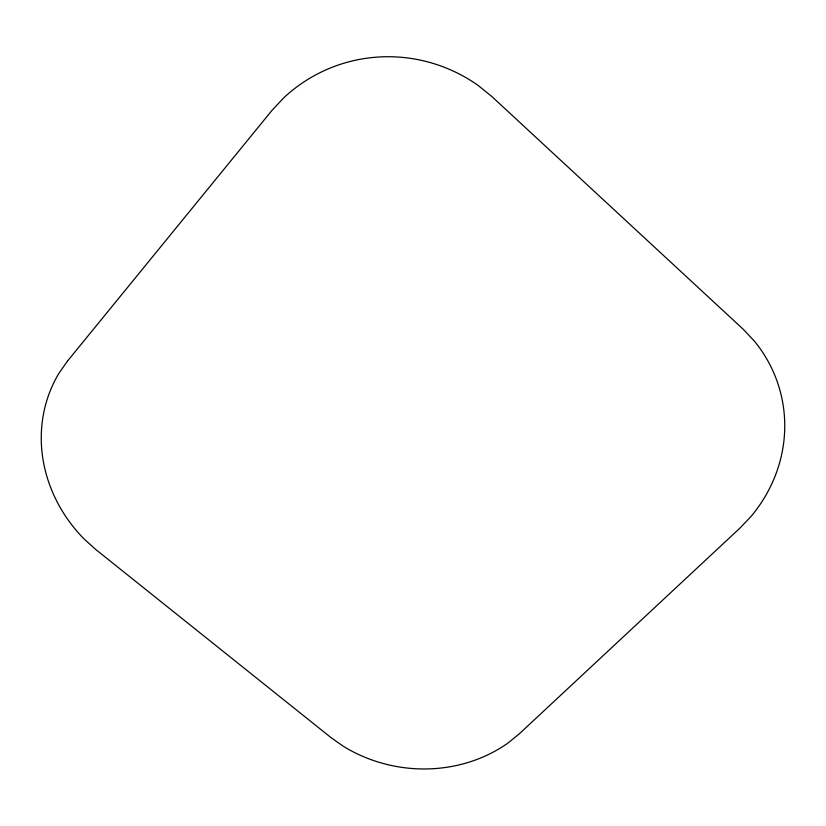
<?xml version="1.0" encoding="UTF-8"?>
<svg xmlns="http://www.w3.org/2000/svg" width="826" height="826" viewBox="0 0 826 826"><rect width="100%" height="100%" fill="white"/><g stroke="black" fill="none" stroke-linecap="round" stroke-linejoin="round"><path stroke-width="1.24" d="M67.526 361.034L58.904 373.321A146.667 134.277 31 0 0 84.304 539.192L95.919 549.641L331.05 737.639L342.986 746.054A140.028 125.728 8.8 0 0 508.351 742.76L519.358 733.777L740.189 527.876L751.278 516.157A151.922 141.938 -14.1 0 0 754.551 341.303L743.348 329.368L491.893 96.57L477.975 85.315A157.188 154.689 59.2 0 0 283.814 97.757L271.909 110.477L67.526 361.034"/></g></svg>
